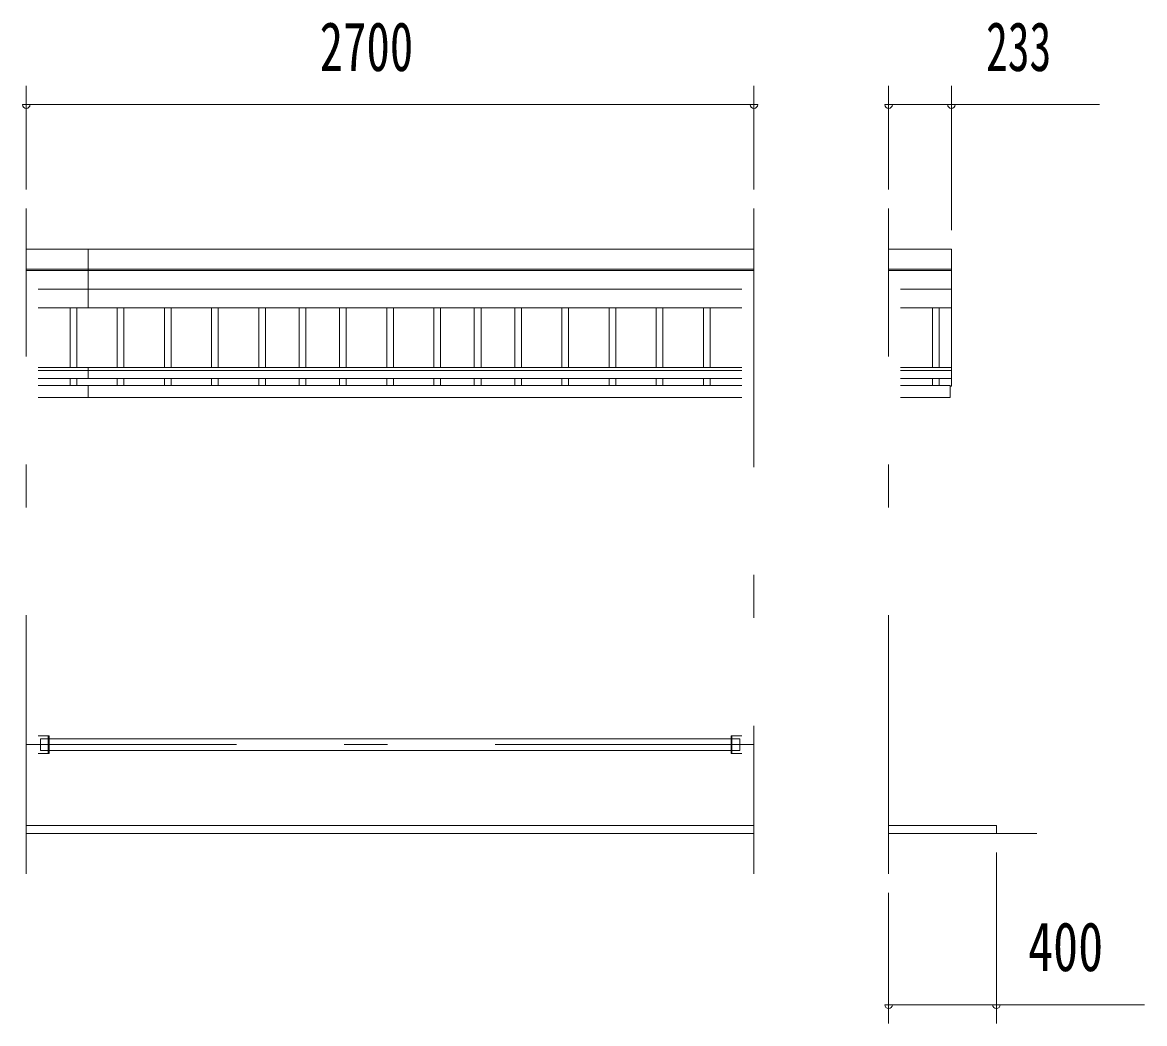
# Model space of a CAD drawing. Units: millimetres, scale not verified. Extents: x -31547 to 31550, y -14700 to 14700.
# Drawn here: x -16535 to -12372, y 2423 to 6138 of the extents above; entities that cross this region are included whole.
import ezdxf
from ezdxf.enums import TextEntityAlignment as Align

# ---------------------------------------------------------------- set-up
doc = ezdxf.new("R2010")
doc.units = ezdxf.units.MM
doc.header["$LTSCALE"] = 80
doc.linetypes.add('USER3', pattern=[24, 12, -5, 2, -5])
for name, color, linetype, lineweight in [('0-2_1-07BOLD', 7, 'Continuous', 18), ('0-3_1-27CENTER', 3, 'USER3', 18), ('0-4_1-47THIN', 4, 'Continuous', 18), ('0-5_1-57DIM', 3, 'Continuous', 18)]:
    doc.layers.add(name, color=color, linetype=linetype, lineweight=lineweight)
doc.styles.add('ＭＳ ゴシック', font='')
doc.styles.get('ＭＳ ゴシック').set_extended_font_data('MS Gothic')

msp = doc.modelspace()

# ---------------------------------------------------------------- linework, layer by layer
at = {"layer": '0-2_1-07BOLD'}
for p, q in [((-13821.13, 5296.54), (-16521.13, 5296.54)), ((-16291.13, 5078.35), (-16291.13, 5296.54)), ((-13321.13, 5296.54), (-13088.13, 5296.54)), ((-16521.13, 5221.4), (-13821.13, 5221.4)), ((-13821.13, 5217.32), (-16521.13, 5217.32)), ((-13088.13, 5221.4), (-13321.13, 5221.4)), ((-13321.13, 5217.32), (-13088.13, 5217.32)), ((-16476.58, 5147.84), (-13865.68, 5147.84)), ((-13088.13, 5147.84), (-13276.58, 5147.84)), ((-13865.68, 5078.35), (-16476.58, 5078.35)), ((-13276.58, 5078.35), (-13088.13, 5078.35)), ((-16476.58, 4856.72), (-13865.68, 4856.72)), ((-13865.68, 4846.3), (-16476.58, 4846.3)), ((-16291.13, 4856.72), (-16291.13, 4816.69)), ((-13088.13, 4856.72), (-13276.58, 4856.72)), ((-13276.58, 4846.3), (-13088.13, 4846.3)), ((-16476.58, 4816.69), (-13865.68, 4816.69)), ((-13865.68, 4790.36), (-16476.58, 4790.36)), ((-16291.13, 4790.36), (-16291.13, 4745.36)), ((-13088.13, 4816.69), (-13276.58, 4816.69)), ((-13276.58, 4790.36), (-13093.13, 4790.36)), ((-16476.58, 4745.36), (-13865.68, 4745.36)), ((-16476.58, 3490.54), (-16436.57, 3490.54)), ((-16468.62, 3436.19), (-16468.62, 3478.89)), ((-16439.78, 3490.54), (-16439.78, 3424.54)), ((-16436.58, 3424.54), (-16436.58, 3490.54)), ((-13905.68, 3478.89), (-16436.58, 3478.89)), ((-16436.57, 3490.54), (-16436.57, 3424.54)), ((-13902.48, 3424.54), (-13902.48, 3490.54)), ((-16436.57, 3424.54), (-16476.58, 3424.54)), ((-16436.58, 3436.19), (-13905.68, 3436.19)), ((-13902.48, 3436.19), (-13873.63, 3436.19)), ((-13821.13, 3157.54), (-16521.13, 3157.54)), ((-16521.13, 3127.54), (-13821.13, 3127.54)), ((-13321.13, 3127.54), (-12771.13, 3127.54))]:
    msp.add_line(p, q, dxfattribs=at)
for points in [[(-13088.13, 5296.54), (-13088.13, 4787.78), (-13093.13, 4787.78)], [(-13093.13, 4790.36), (-13093.13, 4745.36), (-13276.58, 4745.36)], [(-16439.77, 3478.89), (-16468.63, 3478.89), (-16468.63, 3436.19), (-16439.77, 3436.19)], [(-13865.68, 3490.54), (-13905.68, 3490.54), (-13905.68, 3424.54), (-13865.68, 3424.54)], [(-13873.63, 3436.19), (-13873.63, 3478.89), (-13902.48, 3478.89)], [(-12921.13, 3127.54), (-12921.13, 3157.54), (-13321.13, 3157.54)]]:
    msp.add_lwpolyline(points, dxfattribs=at)
at = {"layer": '0-3_1-27CENTER'}
for p, q in [((-16521.13, 2977.54), (-16521.13, 5447.54)), ((-13821.13, 5447.54), (-13821.13, 2977.54)), ((-13321.13, 2977.54), (-13321.13, 5447.54)), ((-13821.13, 3457.54), (-16521.13, 3457.54))]:
    msp.add_line(p, q, dxfattribs=at)
at = {"layer": '0-4_1-47THIN'}
for p, q in [((-16358.63, 4856.72), (-16358.63, 5078.35)), ((-16333.63, 5078.35), (-16333.63, 4856.72)), ((-16183.63, 5078.35), (-16183.63, 4856.72)), ((-16158.63, 4856.72), (-16158.63, 5078.35)), ((-16008.63, 4856.72), (-16008.63, 5078.35)), ((-15983.63, 5078.35), (-15983.63, 4856.72)), ((-15833.63, 5078.35), (-15833.63, 4856.72)), ((-15808.63, 4856.72), (-15808.63, 5078.35)), ((-15658.63, 4856.72), (-15658.63, 5078.35)), ((-15633.63, 5078.35), (-15633.63, 4856.72)), ((-15508.63, 5078.35), (-15508.63, 4856.72)), ((-15483.63, 4856.72), (-15483.63, 5078.35)), ((-15358.63, 4856.72), (-15358.63, 5078.35)), ((-15333.63, 5078.35), (-15333.63, 4856.72)), ((-15183.63, 5078.35), (-15183.63, 4856.72)), ((-15158.63, 4856.72), (-15158.63, 5078.35)), ((-15008.63, 4856.72), (-15008.63, 5078.35)), ((-14983.63, 5078.35), (-14983.63, 4856.72)), ((-14858.63, 5078.35), (-14858.63, 4856.72)), ((-14833.63, 4856.72), (-14833.63, 5078.35)), ((-14708.63, 4856.72), (-14708.63, 5078.35)), ((-14683.63, 5078.35), (-14683.63, 4856.72)), ((-14533.63, 5078.35), (-14533.63, 4856.72)), ((-14508.63, 4856.72), (-14508.63, 5078.35)), ((-14358.63, 4856.72), (-14358.63, 5078.35)), ((-14333.63, 5078.35), (-14333.63, 4856.72)), ((-14183.63, 5078.35), (-14183.63, 4856.72)), ((-14158.63, 4856.72), (-14158.63, 5078.35)), ((-14008.63, 4856.72), (-14008.63, 5078.35)), ((-13983.63, 5078.35), (-13983.63, 4856.72)), ((-13158.63, 5078.35), (-13158.63, 4856.72)), ((-13133.63, 4856.72), (-13133.63, 5078.35)), ((-16358.63, 4790.36), (-16358.63, 4816.69)), ((-16333.63, 4816.69), (-16333.63, 4790.36)), ((-16183.63, 4816.69), (-16183.63, 4790.36)), ((-16158.63, 4790.36), (-16158.63, 4816.69)), ((-16008.63, 4790.36), (-16008.63, 4816.69)), ((-15983.63, 4816.69), (-15983.63, 4790.36)), ((-15833.63, 4816.69), (-15833.63, 4790.36)), ((-15808.63, 4790.36), (-15808.63, 4816.69)), ((-15658.63, 4790.36), (-15658.63, 4816.69)), ((-15633.63, 4816.69), (-15633.63, 4790.36)), ((-15508.63, 4816.69), (-15508.63, 4790.36)), ((-15483.63, 4790.36), (-15483.63, 4816.69)), ((-15358.63, 4790.36), (-15358.63, 4816.69)), ((-15333.63, 4816.69), (-15333.63, 4790.36)), ((-15183.63, 4816.69), (-15183.63, 4790.36)), ((-15158.63, 4790.36), (-15158.63, 4816.69)), ((-15008.63, 4790.36), (-15008.63, 4816.69)), ((-14983.63, 4816.69), (-14983.63, 4790.36)), ((-14858.63, 4816.69), (-14858.63, 4790.36)), ((-14833.63, 4790.36), (-14833.63, 4816.69)), ((-14708.63, 4790.36), (-14708.63, 4816.69)), ((-14683.63, 4816.69), (-14683.63, 4790.36)), ((-14533.63, 4816.69), (-14533.63, 4790.36)), ((-14508.63, 4790.36), (-14508.63, 4816.69)), ((-14358.63, 4790.36), (-14358.63, 4816.69)), ((-14333.63, 4816.69), (-14333.63, 4790.36)), ((-14183.63, 4816.69), (-14183.63, 4790.36)), ((-14158.63, 4790.36), (-14158.63, 4816.69)), ((-14008.63, 4790.36), (-14008.63, 4816.69)), ((-13983.63, 4816.69), (-13983.63, 4790.36)), ((-13158.63, 4816.69), (-13158.63, 4790.36)), ((-13133.63, 4790.36), (-13133.63, 4816.69))]:
    msp.add_line(p, q, dxfattribs=at)
at = {"layer": '0-5_1-57DIM'}
for p, q in [((-16521.13, 5517.54), (-16521.13, 5902.54)), ((-13821.13, 5902.54), (-13821.13, 5517.54)), ((-13321.13, 5517.54), (-13321.13, 5902.54)), ((-13088.13, 5902.54), (-13088.13, 5366.54)), ((-16507.13, 5832.54), (-16535.13, 5832.54)), ((-16521.13, 5832.54), (-13821.13, 5832.54)), ((-13807.13, 5832.54), (-13835.13, 5832.54)), ((-13307.13, 5832.54), (-13335.13, 5832.54)), ((-13321.13, 5832.54), (-13088.13, 5832.54)), ((-13074.13, 5832.54), (-13102.13, 5832.54)), ((-13088.13, 5832.54), (-12538.63, 5832.54)), ((-12921.13, 2422.54), (-12921.13, 3057.54)), ((-13321.13, 2422.54), (-13321.13, 2907.54)), ((-13307.13, 2492.54), (-13335.13, 2492.54)), ((-13321.13, 2492.54), (-12921.13, 2492.54)), ((-12907.13, 2492.54), (-12935.13, 2492.54)), ((-12371.63, 2492.54), (-12921.13, 2492.54))]:
    msp.add_line(p, q, dxfattribs=at)
for centre in [(-16521.13, 5832.54), (-13821.13, 5832.54), (-13321.13, 5832.54), (-13088.13, 5832.54), (-13321.13, 2492.54), (-12921.13, 2492.54)]:
    msp.add_arc(centre, 14, 180, 0, dxfattribs=at)

# ---------------------------------------------------------------- texts
at = {"layer": '0-5_1-57DIM', "color": 7, "style": 'ＭＳ ゴシック'}
for s, width, p in [('2700', 0.7, (-15432.37, 5902.54)), ('233', 0.65, (-12959.57, 5902.54)), ('400', 0.75, (-12804.06, 2562.54))]:
    msp.add_text(s, height=182.3, dxfattribs=dict(at, width=width)).set_placement(p, align=Align.BOTTOM_LEFT)

doc.saveas('drawing.dxf')
